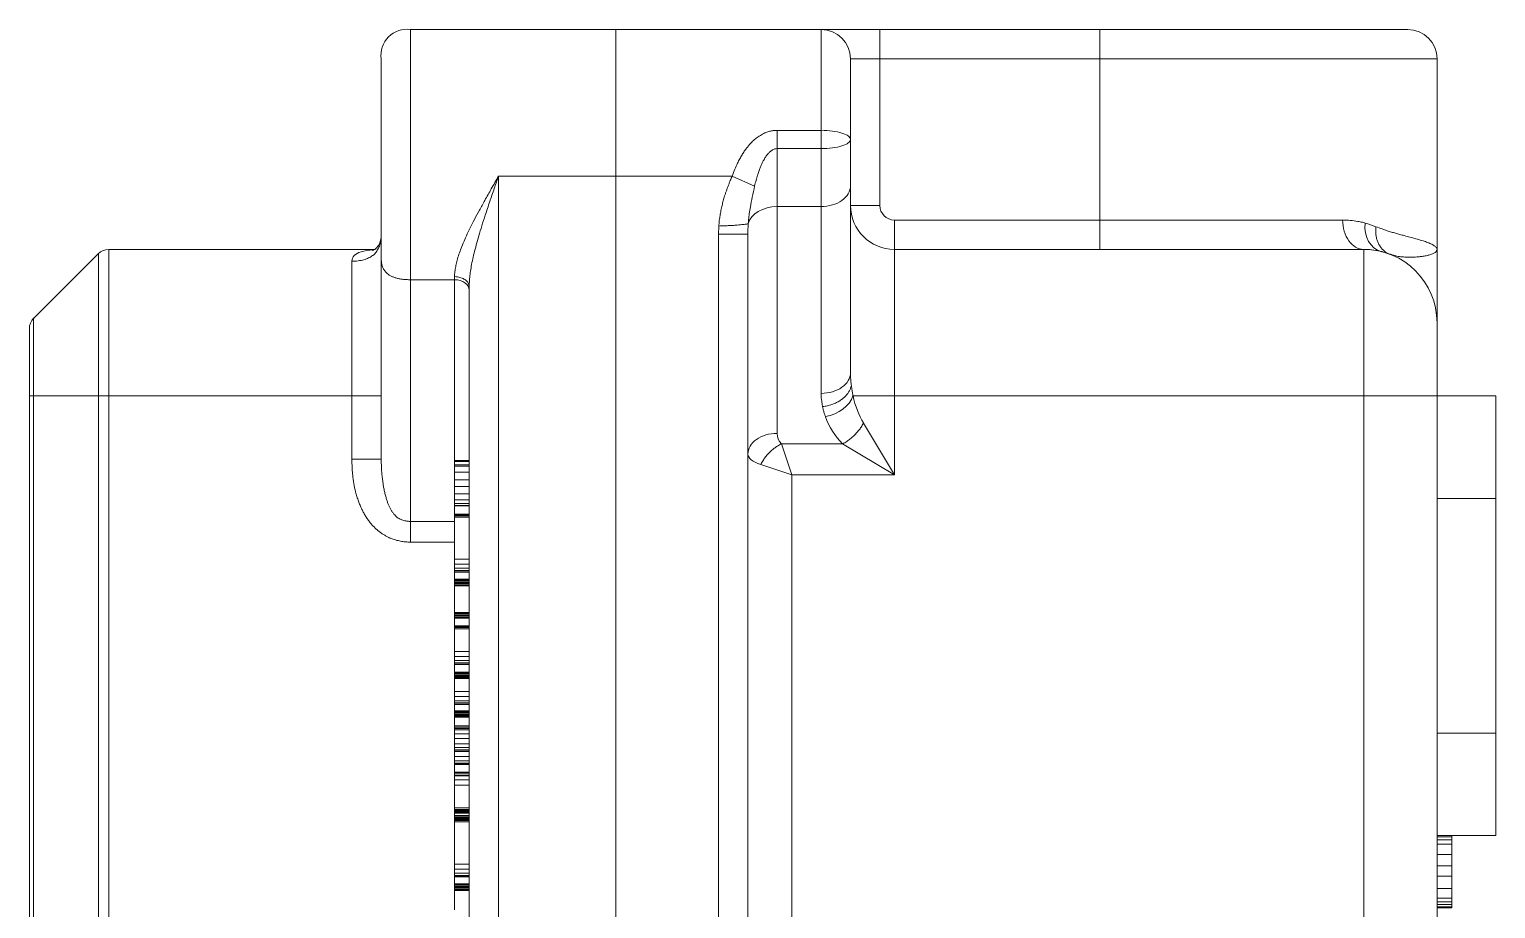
# Model space of a CAD drawing. Header units: millimetres. Extents: x -343 to 390, y -339 to 375.
# Drawn here: x -200.8 to -100.8, y 45 to 105 of the extents above; entities that cross this region are included whole.
import ezdxf

# ---------------------------------------------------------------- set-up
doc = ezdxf.new("R2010")
doc.units = ezdxf.units.MM
doc.linetypes.add('K5LT_THIN', pattern=[0])

# ---------------------------------------------------------------- blocks, each defined once
blk = doc.blocks.new('U9')
at = {"color": 7, "linetype": 'K5LT_THIN', "lineweight": 18}
for p, q in [((-168.78, 105), (-174.78, 105)), ((-174.78, 87.93), (-174.78, 105)), ((-160.78, 105), (-168.78, 105)), ((-160.78, 95), (-160.78, 105)), ((-160.78, 95), (-160.78, 105)), ((-146.78, 105), (-160.78, 105)), ((-146.78, 105), (-146.78, 98.12)), ((-142.78, 105), (-146.78, 105)), ((-142.78, 105), (-142.78, 103)), ((-142.78, 105), (-127.78, 105)), ((-127.78, 105), (-106.78, 105)), ((-127.78, 103), (-127.78, 105)), ((-176.78, 89.34), (-176.78, 103)), ((-176.78, 100.66), (-176.78, 103)), ((-142.78, 103), (-144.78, 103)), ((-144.78, 103), (-144.78, 97.5)), ((-142.78, 103), (-142.78, 93)), ((-142.78, 103), (-127.78, 103)), ((-127.78, 92), (-127.78, 103)), ((-127.78, 103), (-104.78, 103)), ((-104.78, 90), (-104.78, 103)), ((-176.78, 99.4), (-176.78, 90.6)), ((-146.78, 98.12), (-149.78, 98.12)), ((-149.78, 98.12), (-149.78, 96.88)), ((-146.78, 96.88), (-146.78, 98.12)), ((-144.78, 97.5), (-144.78, 98)), ((-144.78, 98), (-144.78, 97.5)), ((-144.78, 94.34), (-144.78, 97.5)), ((-149.78, 92.93), (-149.78, 96.88)), ((-146.78, 96.88), (-149.78, 96.88)), ((-146.78, 92.93), (-146.78, 96.88)), ((-160.78, 95), (-168.78, 95)), ((-168.78, 95), (-168.78, 36)), ((-160.78, -95), (-160.78, 95)), ((-160.78, -95), (-160.78, 95)), ((-152.85, 95), (-160.78, 95)), ((-152.85, 95), (-151.32, 94.32)), ((-144.78, 81.59), (-144.78, 94.34)), ((-144.78, 93), (-142.78, 93)), ((-149.78, 92.93), (-146.78, 92.93)), ((-149.78, 77.44), (-149.78, 92.93)), ((-146.78, 80.17), (-146.78, 92.93)), ((-141.78, 92), (-141.78, 90)), ((-141.78, 92), (-127.78, 92)), ((-127.78, 92), (-111.22, 92)), ((-127.78, 90), (-127.78, 92)), ((-176.78, 91.03), (-176.78, 91.03)), ((-176.78, 91.03), (-176.78, 91.03)), ((-153.78, 91.03), (-153.76, 91.59)), ((-153.78, 38.94), (-153.78, 91.03)), ((-153.78, 91.03), (-151.78, 91.03)), ((-151.78, 38.94), (-151.78, 91.03)), ((-195.37, 90), (-195.37, 80)), ((-177.23, 90), (-195.37, 90)), ((-141.78, 90), (-109.78, 90)), ((-141.78, 80), (-141.78, 90)), ((-109.78, 90), (-109.78, 80)), ((-104.78, 85), (-104.78, 90)), ((-104.78, 90), (-104.78, 90)), ((-200.49, 85.29), (-196.07, 89.71)), ((-196.07, 89.71), (-196.07, 80)), ((-178.78, 80), (-178.78, 89.19)), ((-176.78, 75.69), (-176.78, 89.34)), ((-171.78, 87.93), (-171.78, 88.14)), ((-171.78, 87.93), (-174.78, 87.93)), ((-174.78, 71.44), (-174.78, 87.93)), ((-171.78, 75.59), (-171.78, 87.93)), ((-170.78, 87.45), (-170.78, 37.55)), ((-200.49, 85.29), (-200.49, 80)), ((-104.78, 85), (-104.78, 80)), ((-200.78, 84.59), (-200.78, 80)), ((-200.78, -80), (-200.78, 80)), ((-200.78, 80), (-200.49, 80)), ((-200.49, 80), (-196.07, 80)), ((-200.49, -80), (-200.49, 80)), ((-195.37, 80), (-196.07, 80)), ((-196.07, -80), (-196.07, 80)), ((-178.78, 80), (-195.37, 80)), ((-195.37, -80), (-195.37, 80)), ((-176.78, 80), (-178.78, 80)), ((-178.78, 75.69), (-178.78, 80)), ((-144.61, 80), (-141.78, 80)), ((-141.78, 80), (-109.78, 80)), ((-141.78, 80), (-141.78, 74.62)), ((-104.78, 80), (-109.78, 80)), ((-109.78, -80), (-109.78, 80)), ((-104.78, 80), (-100.78, 80)), ((-104.78, 80), (-104.78, 73)), ((-100.78, 80), (-100.78, 73)), ((-143.9, 78.15), (-141.78, 74.62)), ((-149.49, 76.74), (-145.32, 76.74)), ((-149.49, 76.74), (-148.78, 74.62)), ((-145.32, 76.74), (-141.78, 74.62)), ((-178.78, 75.69), (-176.78, 75.69)), ((-170.78, 75.59), (-171.78, 75.59)), ((-171.78, 75.52), (-171.78, 75.59)), ((-170.78, 75.52), (-171.78, 75.52)), ((-171.78, 75.29), (-171.78, 75.52)), ((-170.78, 75.29), (-171.78, 75.29)), ((-171.78, 75.21), (-171.78, 75.29)), ((-170.78, 75.21), (-171.78, 75.21)), ((-171.78, 74.79), (-171.78, 75.21)), ((-150.9, 75.32), (-148.78, 74.62)), ((-170.78, 74.79), (-171.78, 74.79)), ((-171.78, 74.27), (-171.78, 74.79)), ((-171.78, 73.83), (-171.78, 74.27)), ((-170.78, 74.27), (-171.78, 74.27)), ((-148.78, 74.62), (-141.78, 74.62)), ((-148.78, 43), (-148.78, 74.62)), ((-171.78, 73.32), (-171.78, 73.83)), ((-170.78, 73.83), (-171.78, 73.83)), ((-170.78, 73.32), (-171.78, 73.32)), ((-171.78, 72.9), (-171.78, 73.32)), ((-104.78, 73), (-100.78, 73)), ((-104.78, 73), (-104.78, 57)), ((-100.78, 73), (-100.78, 57)), ((-170.78, 72.9), (-171.78, 72.9)), ((-171.78, 72.65), (-171.78, 72.9)), ((-170.78, 72.65), (-171.78, 72.65)), ((-171.78, 72.53), (-171.78, 72.65)), ((-171.78, 72.51), (-171.78, 72.53)), ((-170.78, 72.53), (-171.78, 72.53)), ((-171.78, 72.51), (-171.78, 72.51)), ((-170.78, 72.51), (-171.78, 72.51)), ((-170.78, 72.51), (-171.78, 72.51)), ((-171.78, 71.94), (-171.78, 72.51)), ((-171.78, 71.44), (-174.78, 71.44)), ((-174.78, 70.03), (-174.78, 71.44)), ((-171.78, 71.93), (-171.78, 71.94)), ((-170.78, 71.94), (-171.78, 71.94)), ((-170.78, 71.93), (-171.78, 71.93)), ((-171.78, 71.91), (-171.78, 71.93)), ((-171.78, 71.89), (-171.78, 71.91)), ((-170.78, 71.91), (-171.78, 71.91)), ((-170.78, 71.89), (-171.78, 71.89)), ((-171.78, 71.83), (-171.78, 71.89)), ((-170.78, 71.83), (-171.78, 71.83)), ((-171.78, 71.72), (-171.78, 71.83)), ((-171.78, 68.86), (-171.78, 71.72)), ((-170.78, 71.72), (-171.78, 71.72)), ((-171.78, 70.03), (-174.78, 70.03)), ((-170.78, 68.86), (-171.78, 68.86)), ((-171.78, 68.52), (-171.78, 68.86)), ((-170.78, 68.52), (-171.78, 68.52)), ((-171.78, 68.24), (-171.78, 68.52)), ((-170.78, 68.24), (-171.78, 68.24)), ((-171.78, 68.08), (-171.78, 68.24)), ((-170.78, 68.08), (-171.78, 68.08)), ((-171.78, 68), (-171.78, 68.08)), ((-171.78, 67.98), (-171.78, 68)), ((-170.78, 68), (-171.78, 68)), ((-171.78, 67.98), (-171.78, 67.98)), ((-170.78, 67.98), (-171.78, 67.98)), ((-170.78, 67.98), (-171.78, 67.98)), ((-171.78, 67.49), (-171.78, 67.98)), ((-171.78, 67.48), (-171.78, 67.49)), ((-170.78, 67.49), (-171.78, 67.49)), ((-170.78, 67.48), (-171.78, 67.48)), ((-171.78, 67.43), (-171.78, 67.48)), ((-170.78, 67.43), (-171.78, 67.43)), ((-171.78, 67.35), (-171.78, 67.43)), ((-171.78, 67.27), (-171.78, 67.35)), ((-170.78, 67.35), (-171.78, 67.35)), ((-170.78, 67.27), (-171.78, 67.27)), ((-171.78, 67.2), (-171.78, 67.27)), ((-171.78, 67.12), (-171.78, 67.2)), ((-170.78, 67.2), (-171.78, 67.2)), ((-171.78, 67.06), (-171.78, 67.12)), ((-170.78, 67.12), (-171.78, 67.12)), ((-170.78, 67.06), (-171.78, 67.06)), ((-171.78, 67.05), (-171.78, 67.06)), ((-171.78, 65.23), (-171.78, 67.05)), ((-170.78, 67.05), (-171.78, 67.05)), ((-170.78, 65.23), (-171.78, 65.23)), ((-171.78, 65.15), (-171.78, 65.23)), ((-170.78, 65.15), (-171.78, 65.15)), ((-171.78, 65.07), (-171.78, 65.15)), ((-171.78, 64.99), (-171.78, 65.07)), ((-170.78, 65.07), (-171.78, 65.07)), ((-170.78, 64.99), (-171.78, 64.99)), ((-171.78, 64.91), (-171.78, 64.99)), ((-170.78, 64.91), (-171.78, 64.91)), ((-171.78, 64.86), (-171.78, 64.91)), ((-171.78, 64.84), (-171.78, 64.86)), ((-170.78, 64.86), (-171.78, 64.86)), ((-170.78, 64.84), (-171.78, 64.84)), ((-170.78, 64.84), (-171.78, 64.84)), ((-171.78, 64.84), (-171.78, 64.84)), ((-171.78, 64.32), (-171.78, 64.84)), ((-171.78, 64.31), (-171.78, 64.32)), ((-170.78, 64.32), (-171.78, 64.32)), ((-171.78, 64.29), (-171.78, 64.31)), ((-170.78, 64.31), (-171.78, 64.31)), ((-171.78, 64.27), (-171.78, 64.29)), ((-170.78, 64.29), (-171.78, 64.29)), ((-171.78, 64.21), (-171.78, 64.27)), ((-170.78, 64.27), (-171.78, 64.27)), ((-171.78, 64.1), (-171.78, 64.21)), ((-170.78, 64.21), (-171.78, 64.21)), ((-170.78, 64.1), (-171.78, 64.1)), ((-171.78, 62.56), (-171.78, 64.1)), ((-170.78, 62.56), (-171.78, 62.56)), ((-171.78, 62.22), (-171.78, 62.56)), ((-170.78, 62.22), (-171.78, 62.22)), ((-171.78, 61.94), (-171.78, 62.22)), ((-171.78, 61.78), (-171.78, 61.94)), ((-170.78, 61.94), (-171.78, 61.94)), ((-171.78, 61.7), (-171.78, 61.78)), ((-170.78, 61.78), (-171.78, 61.78)), ((-170.78, 61.7), (-171.78, 61.7)), ((-171.78, 61.68), (-171.78, 61.7)), ((-171.78, 61.68), (-171.78, 61.68)), ((-170.78, 61.68), (-171.78, 61.68)), ((-170.78, 61.68), (-171.78, 61.68)), ((-171.78, 61.15), (-171.78, 61.68)), ((-170.78, 61.15), (-171.78, 61.15)), ((-171.78, 61.13), (-171.78, 61.15)), ((-170.78, 61.13), (-171.78, 61.13)), ((-171.78, 61.08), (-171.78, 61.13)), ((-170.78, 61.08), (-171.78, 61.08)), ((-171.78, 61.01), (-171.78, 61.08)), ((-171.78, 60.93), (-171.78, 61.01)), ((-170.78, 61.01), (-171.78, 61.01)), ((-170.78, 60.93), (-171.78, 60.93)), ((-171.78, 60.85), (-171.78, 60.93)), ((-171.78, 60.78), (-171.78, 60.85)), ((-170.78, 60.85), (-171.78, 60.85)), ((-170.78, 60.78), (-171.78, 60.78)), ((-171.78, 60.72), (-171.78, 60.78)), ((-170.78, 60.72), (-171.78, 60.72)), ((-171.78, 60.71), (-171.78, 60.72)), ((-170.78, 60.71), (-171.78, 60.71)), ((-171.78, 59.83), (-171.78, 60.71)), ((-171.78, 59.48), (-171.78, 59.83)), ((-170.78, 59.83), (-171.78, 59.83)), ((-170.78, 59.48), (-171.78, 59.48)), ((-171.78, 59.2), (-171.78, 59.48)), ((-171.78, 59.05), (-171.78, 59.2)), ((-170.78, 59.2), (-171.78, 59.2)), ((-170.78, 59.05), (-171.78, 59.05)), ((-171.78, 58.96), (-171.78, 59.05)), ((-170.78, 58.96), (-171.78, 58.96)), ((-171.78, 58.95), (-171.78, 58.96)), ((-170.78, 58.95), (-171.78, 58.95)), ((-170.78, 58.95), (-171.78, 58.95)), ((-171.78, 58.95), (-171.78, 58.95)), ((-171.78, 58.51), (-171.78, 58.95)), ((-170.78, 58.51), (-171.78, 58.51)), ((-171.78, 58.49), (-171.78, 58.51)), ((-171.78, 58.44), (-171.78, 58.49)), ((-170.78, 58.49), (-171.78, 58.49)), ((-170.78, 58.44), (-171.78, 58.44)), ((-171.78, 58.37), (-171.78, 58.44)), ((-170.78, 58.37), (-171.78, 58.37)), ((-171.78, 58.29), (-171.78, 58.37)), ((-171.78, 58.21), (-171.78, 58.29)), ((-170.78, 58.29), (-171.78, 58.29)), ((-171.78, 58.14), (-171.78, 58.21)), ((-170.78, 58.21), (-171.78, 58.21)), ((-171.78, 58.07), (-171.78, 58.14)), ((-170.78, 58.14), (-171.78, 58.14)), ((-171.78, 58.07), (-171.78, 58.07)), ((-170.78, 58.07), (-171.78, 58.07)), ((-170.78, 58.07), (-171.78, 58.07)), ((-171.78, 57.5), (-171.78, 58.07)), ((-170.78, 57.5), (-171.78, 57.5)), ((-171.78, 57.46), (-171.78, 57.5)), ((-170.78, 57.46), (-171.78, 57.46)), ((-171.78, 57.36), (-171.78, 57.46)), ((-170.78, 57.36), (-171.78, 57.36)), ((-171.78, 57.3), (-171.78, 57.36)), ((-170.78, 57.3), (-171.78, 57.3)), ((-171.78, 57.22), (-171.78, 57.3)), ((-171.78, 56.95), (-171.78, 57.22)), ((-170.78, 57.22), (-171.78, 57.22)), ((-104.78, 57), (-104.78, 50)), ((-104.78, 57), (-100.78, 57)), ((-100.78, 57), (-100.78, 50)), ((-171.78, 56.62), (-171.78, 56.95)), ((-170.78, 56.95), (-171.78, 56.95)), ((-170.78, 56.62), (-171.78, 56.62)), ((-171.78, 56.27), (-171.78, 56.62)), ((-171.78, 56.01), (-171.78, 56.27)), ((-170.78, 56.27), (-171.78, 56.27)), ((-171.78, 55.85), (-171.78, 56.01)), ((-170.78, 56.01), (-171.78, 56.01)), ((-171.78, 55.76), (-171.78, 55.85)), ((-170.78, 55.85), (-171.78, 55.85)), ((-170.78, 55.76), (-171.78, 55.76)), ((-171.78, 55.75), (-171.78, 55.76)), ((-170.78, 55.75), (-171.78, 55.75)), ((-171.78, 55.74), (-171.78, 55.75)), ((-170.78, 55.74), (-171.78, 55.74)), ((-171.78, 55.74), (-171.78, 55.74)), ((-170.78, 55.74), (-171.78, 55.74)), ((-171.78, 55.39), (-171.78, 55.74)), ((-170.78, 55.39), (-171.78, 55.39)), ((-171.78, 55.11), (-171.78, 55.39)), ((-170.78, 55.11), (-171.78, 55.11)), ((-171.78, 54.95), (-171.78, 55.11)), ((-171.78, 54.87), (-171.78, 54.95)), ((-170.78, 54.95), (-171.78, 54.95)), ((-170.78, 54.87), (-171.78, 54.87)), ((-171.78, 54.86), (-171.78, 54.87)), ((-170.78, 54.86), (-171.78, 54.86)), ((-171.78, 54.85), (-171.78, 54.86)), ((-170.78, 54.85), (-171.78, 54.85)), ((-171.78, 54.32), (-171.78, 54.85)), ((-170.78, 54.32), (-171.78, 54.32)), ((-171.78, 54.27), (-171.78, 54.32)), ((-171.78, 54.12), (-171.78, 54.27)), ((-170.78, 54.27), (-171.78, 54.27)), ((-171.78, 54.07), (-171.78, 54.12)), ((-170.78, 54.12), (-171.78, 54.12)), ((-171.78, 53.8), (-171.78, 54.07)), ((-170.78, 54.07), (-171.78, 54.07)), ((-170.78, 53.8), (-171.78, 53.8)), ((-171.78, 53.44), (-171.78, 53.8)), ((-171.78, 51.9), (-171.78, 53.44)), ((-170.78, 53.44), (-171.78, 53.44)), ((-170.78, 51.9), (-171.78, 51.9)), ((-171.78, 51.79), (-171.78, 51.9)), ((-171.78, 51.73), (-171.78, 51.79)), ((-170.78, 51.79), (-171.78, 51.79)), ((-171.78, 51.69), (-171.78, 51.73)), ((-170.78, 51.73), (-171.78, 51.73)), ((-170.78, 51.69), (-171.78, 51.69)), ((-171.78, 51.68), (-171.78, 51.69)), ((-170.78, 51.68), (-171.78, 51.68)), ((-171.78, 51.67), (-171.78, 51.68)), ((-171.78, 51.66), (-171.78, 51.67)), ((-170.78, 51.67), (-171.78, 51.67)), ((-170.78, 51.66), (-171.78, 51.66)), ((-171.78, 51.64), (-171.78, 51.66)), ((-170.78, 51.64), (-171.78, 51.64)), ((-171.78, 51.6), (-171.78, 51.64)), ((-170.78, 51.6), (-171.78, 51.6)), ((-171.78, 51.52), (-171.78, 51.6)), ((-170.78, 51.52), (-171.78, 51.52)), ((-171.78, 51.38), (-171.78, 51.52)), ((-170.78, 51.38), (-171.78, 51.38)), ((-171.78, 51.29), (-171.78, 51.38)), ((-171.78, 51.24), (-171.78, 51.29)), ((-170.78, 51.29), (-171.78, 51.29)), ((-170.78, 51.24), (-171.78, 51.24)), ((-171.78, 51.22), (-171.78, 51.24)), ((-170.78, 51.22), (-171.78, 51.22)), ((-171.78, 51.15), (-171.78, 51.22)), ((-171.78, 51.14), (-171.78, 51.15)), ((-170.78, 51.15), (-171.78, 51.15)), ((-171.78, 51.11), (-171.78, 51.14)), ((-170.78, 51.14), (-171.78, 51.14)), ((-171.78, 51.1), (-171.78, 51.11)), ((-170.78, 51.11), (-171.78, 51.11)), ((-171.78, 51.04), (-171.78, 51.1)), ((-170.78, 51.1), (-171.78, 51.1)), ((-170.78, 51.04), (-171.78, 51.04)), ((-171.78, 50.93), (-171.78, 51.04)), ((-170.78, 50.93), (-171.78, 50.93)), ((-171.78, 48.06), (-171.78, 50.93)), ((-104.78, 50), (-100.78, 50)), ((-104.78, -80), (-104.78, 50)), ((-103.78, 50), (-103.78, 49.91)), ((-104.78, 49.91), (-103.78, 49.91)), ((-104.78, 49.72), (-103.78, 49.72)), ((-104.78, 49.41), (-103.78, 49.41)), ((-103.78, 49.91), (-103.78, 49.72)), ((-103.78, 49.72), (-103.78, 49.41)), ((-103.78, 49.41), (-103.78, 48.72)), ((-170.78, 48.06), (-171.78, 48.06)), ((-171.78, 47.72), (-171.78, 48.06)), ((-104.78, 48.72), (-103.78, 48.72)), ((-103.78, 48.72), (-103.78, 47.93)), ((-170.78, 47.72), (-171.78, 47.72)), ((-171.78, 47.44), (-171.78, 47.72)), ((-170.78, 47.44), (-171.78, 47.44)), ((-171.78, 47.28), (-171.78, 47.44)), ((-171.78, 47.2), (-171.78, 47.28)), ((-170.78, 47.28), (-171.78, 47.28)), ((-171.78, 47.19), (-171.78, 47.2)), ((-170.78, 47.2), (-171.78, 47.2)), ((-171.78, 47.18), (-171.78, 47.19)), ((-170.78, 47.19), (-171.78, 47.19)), ((-170.78, 47.18), (-171.78, 47.18)), ((-171.78, 46.7), (-171.78, 47.18)), ((-104.78, 47.93), (-103.78, 47.93)), ((-104.78, 47.24), (-103.78, 47.24)), ((-103.78, 47.93), (-103.78, 47.24)), ((-103.78, 47.24), (-103.78, 46.39)), ((-170.78, 46.7), (-171.78, 46.7)), ((-171.78, 46.69), (-171.78, 46.7)), ((-170.78, 46.69), (-171.78, 46.69)), ((-171.78, 46.64), (-171.78, 46.69)), ((-170.78, 46.64), (-171.78, 46.64)), ((-171.78, 46.56), (-171.78, 46.64)), ((-170.78, 46.56), (-171.78, 46.56)), ((-171.78, 46.48), (-171.78, 46.56)), ((-171.78, 46.41), (-171.78, 46.48)), ((-170.78, 46.48), (-171.78, 46.48)), ((-170.78, 46.41), (-171.78, 46.41)), ((-171.78, 46.33), (-171.78, 46.41)), ((-170.78, 46.33), (-171.78, 46.33)), ((-171.78, 46.27), (-171.78, 46.33)), ((-170.78, 46.27), (-171.78, 46.27)), ((-171.78, 46.26), (-171.78, 46.27)), ((-171.78, 44.94), (-171.78, 46.26)), ((-170.78, 46.26), (-171.78, 46.26)), ((-104.78, 46.39), (-103.78, 46.39)), ((-103.78, 46.39), (-103.78, 45.72)), ((-104.78, 45.72), (-103.78, 45.72)), ((-104.78, 45.47), (-103.78, 45.47)), ((-104.78, 45.3), (-103.78, 45.3)), ((-104.78, 45.14), (-103.78, 45.14)), ((-104.78, 45.08), (-103.78, 45.08)), ((-103.78, 45.72), (-103.78, 45.47)), ((-103.78, 45.47), (-103.78, 45.3)), ((-103.78, 45.3), (-103.78, 45.14)), ((-103.78, 45.14), (-103.78, 45.08))]:
    blk.add_line(p, q, dxfattribs=at)
for centre, radius, start, end in [((-175.03, 103.25), 1.77, 81.8699, 188.1301), ((-175.03, 103.25), 1.77, 81.8699, 188.1301), ((-168.78, 103), 2, 90, 91.7261), ((-146.78, 103), 2, 0, 90), ((-106.78, 103), 2, 0, 90), ((-141.78, 93), 3, 180, 270), ((-141.78, 93), 3, 180, 270), ((-141.78, 93), 1, 180, 270), ((-195.37, 89), 1, 90, 135), ((-109.78, 85), 5, 0, 90), ((-109.78, 85), 5, 77.314, 90), ((-109.78, 85), 5, 69.2986, 76.2769), ((-105.94, 90), 1.16, 359.9747, 0.0301), ((-199.78, 84.59), 1, 135, 180), ((-141.78, 80.27), 5, 199.7099, 225), ((-148.78, 77.44), 1, 180, 225)]:
    blk.add_arc(centre, radius, start, end, dxfattribs=at)
for centre, major_axis, ratio, start_param, end_param in [((-146.78, 97.5), (2, 0), 0.3125, 0, 1.5708), ((-146.78, 97.5), (2, 0), 0.3125, 4.71239, 6.28319), ((-146.78, 94.34), (2, 0), 0.70711, 4.71239, 6.28319), ((-149.78, 91.51), (-2, 0), 0.70711, 4.71239, 6.11105), ((-109.78, 92), (0, -2), 0.72, 4.71239, 6.28319), ((-108.12, 91.8), (-0.47, -1.94), 0.77763, 4.90005, 6.28319), ((-171.78, 87.22), (1, 0), 0.70711, 0, 1.5708), ((-146.78, 81.59), (2, 0), 0.70711, 4.71239, 6.28319), ((-146.49, 80), (1.88, 0.67), 0.68546, 4.47159, 5.80159), ((-141.78, 81.69), (0, -5), 0.6, 5.05639, 5.49779), ((-149.78, 76.03), (-2, 0), 0.70711, 4.71239, 6.28319), ((-148.78, 76.03), (-3, 0), 0.33333, 0, 0.7854)]:
    blk.add_ellipse(centre, major_axis=major_axis, ratio=ratio, start_param=start_param, end_param=end_param, dxfattribs=at)
for points, knots in [([(-168.84, 105), (-168.84, 105), (-168.84, 105), (-168.84, 105), (-168.84, 105), (-168.84, 105), (-168.84, 105), (-168.84, 105), (-168.84, 105), (-168.84, 105), (-168.84, 105), (-168.83, 105), (-168.83, 105), (-168.83, 105), (-168.83, 105), (-168.82, 105), (-168.82, 105), (-168.81, 105), (-168.81, 105), (-168.81, 105), (-168.8, 105), (-168.8, 105), (-168.8, 105), (-168.8, 105), (-168.8, 105), (-168.8, 105), (-168.8, 105), (-168.8, 105), (-168.8, 105), (-168.8, 105), (-168.8, 105), (-168.79, 105), (-168.79, 105), (-168.79, 105), (-168.79, 105), (-168.78, 105), (-168.78, 105), (-168.78, 105)], [233.45708, 233.45708, 233.45708, 233.45708, 235.05054, 235.05054, 275.85917, 275.85917, 288.49765, 288.49765, 313.77462, 313.77462, 347.09127, 347.09127, 390.31692, 390.31692, 476.7682, 476.7682, 637.03218, 637.03218, 694.1775, 694.1775, 751.32282, 751.32282, 757.41664, 757.41664, 763.12787, 763.12787, 771.14012, 771.14012, 787.16462, 787.16462, 812.22802, 812.22802, 867.03119, 867.03119, 921.83436, 921.83436, 953, 953, 953, 953]), ([(-152.85, 95), (-152.79, 95.16), (-152.68, 95.45), (-152.5, 95.85), (-152.34, 96.18), (-152.18, 96.45), (-152.03, 96.69), (-151.87, 96.91), (-151.72, 97.09), (-151.59, 97.24), (-151.46, 97.38), (-151.33, 97.49), (-151.21, 97.59), (-151.07, 97.69), (-150.93, 97.78), (-150.78, 97.87), (-150.63, 97.94), (-150.49, 98), (-150.36, 98.04), (-150.23, 98.08), (-150.11, 98.1), (-150.01, 98.11), (-149.9, 98.12), (-149.82, 98.12), (-149.78, 98.12)], [0, 0, 0, 0, 2.90118, 5.38842, 7.36881, 9.14669, 10.73613, 12.22256, 13.53949, 14.68691, 15.62049, 16.56658, 17.41798, 18.247, 19.14921, 20.04755, 20.92154, 21.63021, 22.30133, 22.93478, 23.47194, 23.97399, 24.42611, 25, 25, 25, 25]), ([(-151.32, 94.32), (-151.29, 94.45), (-151.22, 94.7), (-151.13, 95.03), (-151.03, 95.32), (-150.94, 95.57), (-150.85, 95.79), (-150.75, 95.99), (-150.66, 96.16), (-150.57, 96.31), (-150.48, 96.43), (-150.4, 96.53), (-150.32, 96.62), (-150.23, 96.69), (-150.14, 96.76), (-150.04, 96.82), (-149.94, 96.86), (-149.85, 96.87), (-149.8, 96.88), (-149.78, 96.88)], [0, 0, 0, 0, 2.47978, 4.64617, 6.37358, 7.99118, 9.47358, 10.80458, 12.03627, 13.13953, 14.13552, 14.97214, 15.70627, 16.44458, 17.2135, 18.02939, 18.86913, 19.53751, 20, 20, 20, 20]), ([(-171.78, 88.14), (-171.78, 88.25), (-171.77, 88.48), (-171.71, 88.82), (-171.63, 89.18), (-171.52, 89.57), (-171.37, 89.99), (-171.19, 90.44), (-170.97, 90.94), (-170.72, 91.47), (-170.42, 92.05), (-170.09, 92.68), (-169.7, 93.38), (-169.26, 94.16), (-168.95, 94.71), (-168.78, 95)], [0, 0, 0, 0, 0.87868, 1.74352, 2.58889, 3.53359, 4.52046, 5.58666, 6.71781, 7.96465, 9.2751, 10.72637, 12.25344, 14.04354, 16, 16, 16, 16]), ([(-170.78, 87.45), (-170.78, 87.59), (-170.77, 87.88), (-170.73, 88.31), (-170.66, 88.75), (-170.57, 89.23), (-170.45, 89.75), (-170.3, 90.32), (-170.13, 90.94), (-169.92, 91.62), (-169.67, 92.4), (-169.39, 93.25), (-169.08, 94.14), (-168.88, 94.72), (-168.78, 95)], [0, 0, 0, 0, 0.94231, 1.85392, 2.73218, 3.7142, 4.75348, 5.88225, 7.11258, 8.43833, 9.86706, 11.64222, 13.36558, 15, 15, 15, 15]), ([(-152.85, 95), (-152.89, 94.9), (-152.94, 94.8), (-153.01, 94.62), (-153.04, 94.55), (-153.09, 94.41), (-153.12, 94.34), (-153.17, 94.2), (-153.2, 94.13), (-153.25, 93.99), (-153.27, 93.92), (-153.32, 93.78), (-153.34, 93.71), (-153.4, 93.54), (-153.43, 93.43), (-153.49, 93.22), (-153.51, 93.11), (-153.57, 92.89), (-153.59, 92.77), (-153.64, 92.54), (-153.66, 92.42), (-153.69, 92.21), (-153.71, 92.1), (-153.73, 91.98), (-153.73, 91.96), (-153.74, 91.82), (-153.75, 91.71), (-153.76, 91.59)], [3.96656, 3.96656, 3.96656, 3.96656, 4.46765, 4.46765, 4.8067, 4.8067, 5.14175, 5.14175, 5.47292, 5.47292, 5.80026, 5.80026, 6.11261, 6.11261, 6.59794, 6.59794, 7.07508, 7.07508, 7.58177, 7.58177, 8.08002, 8.08002, 8.51473, 8.51473, 8.60747, 8.60747, 9.07982, 9.07982, 9.07982, 9.07982]), ([(-151.32, 94.32), (-151.37, 94.07), (-151.48, 93.59), (-151.6, 92.96), (-151.68, 92.46), (-151.72, 92.11), (-151.74, 91.89), (-151.75, 91.79), (-151.75, 91.76)], [0, 0, 0, 0, 2.59604, 4.92554, 6.56227, 7.95455, 8.62504, 9, 9, 9, 9]), ([(-111.22, 92), (-111.04, 92), (-110.69, 91.98), (-110.24, 91.92), (-109.91, 91.86), (-109.75, 91.82), (-109.69, 91.8)], [0, 0, 0, 0, 2.29864, 4.59729, 6.15284, 7, 7, 7, 7]), ([(-176.78, 91.03), (-176.78, 90.95), (-176.79, 90.8), (-176.81, 90.59), (-176.85, 90.4), (-176.9, 90.23), (-176.97, 90.08), (-177.05, 89.94), (-177.13, 89.81), (-177.22, 89.71), (-177.32, 89.61), (-177.44, 89.53), (-177.57, 89.45), (-177.72, 89.38), (-177.88, 89.31), (-178.06, 89.26), (-178.26, 89.23), (-178.5, 89.2), (-178.68, 89.19), (-178.78, 89.19)], [0, 0, 0, 0, 1.64082, 3.08407, 4.29445, 5.46954, 6.57236, 7.63169, 8.60557, 9.50825, 10.34518, 11.2456, 12.2124, 13.26388, 14.36086, 15.52297, 16.75364, 18.03893, 20, 20, 20, 20]), ([(-176.78, 91.03), (-176.79, 90.96), (-176.79, 90.89), (-176.8, 90.75), (-176.81, 90.68), (-176.85, 90.54), (-176.87, 90.47), (-176.93, 90.35), (-176.96, 90.29), (-177.04, 90.18), (-177.08, 90.13), (-177.15, 90.06), (-177.19, 90.03), (-177.23, 90), (-177.23, 90), (-177.28, 89.97), (-177.31, 89.95), (-177.36, 89.93), (-177.37, 89.92), (-177.38, 89.92)], [0.01285, 0.01285, 0.01285, 0.01285, 6.18826, 6.18826, 12.14792, 12.14792, 17.81983, 17.81983, 23.25232, 23.25232, 28.49922, 28.49922, 33.20267, 33.20267, 33.67713, 33.67713, 38.94582, 38.94582, 44, 44, 44, 44]), ([(-176.78, 91.03), (-176.79, 90.96), (-176.79, 90.89), (-176.8, 90.75), (-176.81, 90.68), (-176.85, 90.54), (-176.87, 90.47), (-176.93, 90.35), (-176.96, 90.29), (-177.04, 90.18), (-177.08, 90.13), (-177.15, 90.06), (-177.19, 90.03), (-177.23, 90)], [0.01285, 0.01285, 0.01285, 0.01285, 6.18826, 6.18826, 12.14792, 12.14792, 17.81983, 17.81983, 23.25232, 23.25232, 28.49922, 28.49922, 33.20267, 33.20267, 33.20267, 33.20267]), ([(-153.76, 91.59), (-153.65, 91.6), (-153.43, 91.61), (-153.12, 91.62), (-152.86, 91.63), (-152.61, 91.65), (-152.39, 91.67), (-152.19, 91.69), (-152.03, 91.7), (-151.9, 91.72), (-151.8, 91.74), (-151.76, 91.75), (-151.75, 91.76)], [0, 0, 0, 0, 1.5637, 2.93043, 4.14908, 5.40379, 6.69893, 7.97666, 9.24002, 10.48127, 11.73134, 13, 13, 13, 13]), ([(-108.95, 91.55), (-108.96, 91.44), (-108.97, 91.23), (-108.94, 90.94), (-108.89, 90.68), (-108.8, 90.45), (-108.68, 90.23), (-108.54, 90.04), (-108.38, 89.88), (-108.2, 89.76), (-108.08, 89.7), (-108.01, 89.68)], [0, 0, 0, 0, 1.61798, 3.03048, 4.29384, 5.59346, 6.93542, 8.27095, 9.58224, 10.82777, 12, 12, 12, 12]), ([(-108.95, 91.55), (-108.8, 91.49), (-108.54, 91.4), (-108.2, 91.28), (-107.89, 91.18), (-107.61, 91.1), (-107.31, 91.02), (-106.98, 90.93), (-106.61, 90.83), (-106.2, 90.72), (-105.82, 90.61), (-105.47, 90.5), (-105.18, 90.38), (-104.95, 90.25), (-104.81, 90.13), (-104.78, 90.04), (-104.78, 90)], [0, 0, 0, 0, 0.95571, 1.78776, 2.48029, 3.19845, 3.94499, 4.78661, 5.92217, 7.22639, 8.72707, 10.18306, 11.78465, 13.52263, 15.28366, 17, 17, 17, 17]), ([(-108.01, 89.68), (-108, 89.67), (-107.98, 89.67), (-107.95, 89.66), (-107.91, 89.64), (-107.86, 89.63), (-107.78, 89.61), (-107.67, 89.58), (-107.51, 89.54), (-107.34, 89.51), (-107.16, 89.49), (-106.98, 89.48), (-106.79, 89.47), (-106.59, 89.47), (-106.38, 89.47), (-106.15, 89.48), (-105.9, 89.51), (-105.64, 89.54), (-105.38, 89.6), (-105.17, 89.66), (-105.01, 89.73), (-104.91, 89.79), (-104.85, 89.84), (-104.82, 89.88), (-104.8, 89.93), (-104.79, 89.96), (-104.78, 89.98), (-104.78, 89.99), (-104.78, 89.99), (-104.78, 89.99), (-104.78, 90), (-104.78, 90), (-104.78, 90), (-104.78, 90), (-104.78, 90), (-104.78, 90), (-104.78, 90)], [0, 0, 0, 0, 0.19702, 0.39463, 0.59912, 0.86101, 1.34821, 2.10886, 3.14043, 4.33949, 5.5623, 6.86633, 8.17507, 9.66676, 11.24566, 13.09891, 15.2843, 17.94651, 21.11252, 24.34094, 27.25002, 29.62017, 31.48137, 33.07787, 34.18892, 35.99013, 36.42765, 36.57849, 36.68406, 36.77343, 36.83566, 36.87076, 36.89402, 36.91599, 36.94, 37, 37, 37, 37]), ([(-108.6, 89.86), (-108.6, 89.86), (-108.6, 89.86), (-108.6, 89.86), (-108.6, 89.86), (-108.59, 89.86), (-108.59, 89.86), (-108.59, 89.86), (-108.59, 89.86), (-108.59, 89.86), (-108.59, 89.86), (-108.59, 89.86), (-108.59, 89.86), (-108.58, 89.85), (-108.58, 89.85), (-108.57, 89.85), (-108.57, 89.85), (-108.55, 89.85), (-108.54, 89.84), (-108.52, 89.84), (-108.51, 89.84), (-108.48, 89.83), (-108.46, 89.82), (-108.44, 89.82)], [0.0001, 0.0001, 0.0001, 0.0001, 0.005, 0.005, 0.00968, 0.00968, 0.02, 0.02, 0.04, 0.04, 0.08, 0.08, 0.16, 0.16, 0.31999, 0.31999, 0.63998, 0.63998, 1.23998, 1.23998, 1.83998, 1.83998, 3, 3, 3, 3]), ([(-170.78, 87.45), (-170.78, 87.5), (-170.79, 87.58), (-170.85, 87.7), (-170.92, 87.81), (-171.02, 87.9), (-171.14, 87.98), (-171.27, 88.04), (-171.42, 88.09), (-171.59, 88.13), (-171.71, 88.14), (-171.78, 88.14)], [0, 0, 0, 0, 1.55996, 2.92095, 4.13676, 5.38491, 6.6705, 7.93859, 9.21198, 10.4596, 12, 12, 12, 12]), ([(-144.72, 80.71), (-144.73, 80.79), (-144.75, 80.93), (-144.77, 81.14), (-144.78, 81.32), (-144.78, 81.47), (-144.78, 81.56), (-144.78, 81.59)], [0, 0, 0, 0, 2.0333, 3.87297, 5.68971, 7.07264, 8, 8, 8, 8]), ([(-146.69, 79.28), (-146.69, 79.3), (-146.69, 79.31), (-146.71, 79.4), (-146.72, 79.47), (-146.74, 79.62), (-146.75, 79.69), (-146.77, 79.83), (-146.77, 79.9), (-146.78, 80.04), (-146.78, 80.11), (-146.78, 80.17)], [-0.13003, -0.13003, -0.13003, -0.13003, 0, 0, 0.51203, 0.51203, 1.02013, 1.02013, 1.51129, 1.51129, 2, 2, 2, 2]), ([(-146.69, 79.28), (-146.57, 79.29), (-146.36, 79.32), (-146.07, 79.41), (-145.8, 79.51), (-145.56, 79.64), (-145.35, 79.78), (-145.16, 79.94), (-145, 80.12), (-144.88, 80.3), (-144.78, 80.5), (-144.74, 80.64), (-144.72, 80.71)], [0, 0, 0, 0, 1.5315, 2.91846, 4.15395, 5.42008, 6.67003, 7.90833, 9.14521, 10.35888, 11.59856, 13, 13, 13, 13]), ([(-144.72, 80.71), (-144.72, 80.65), (-144.7, 80.54), (-144.68, 80.38), (-144.64, 80.2), (-144.62, 80.08), (-144.61, 80)], [0, 0, 0, 0, 1.81741, 3.41347, 4.78816, 7, 7, 7, 7]), ([(-146.69, 79.28), (-146.68, 79.26), (-146.68, 79.24), (-146.66, 79.15), (-146.64, 79.08), (-146.6, 78.93), (-146.58, 78.85), (-146.53, 78.72), (-146.51, 78.65), (-146.49, 78.59)], [-0.16631, -0.16631, -0.16631, -0.16631, 0, 0, 0.68548, 0.68548, 1.37801, 1.37801, 2, 2, 2, 2]), ([(-145.32, 76.74), (-145.22, 76.78), (-145.05, 76.89), (-144.8, 77.06), (-144.58, 77.25), (-144.39, 77.45), (-144.21, 77.66), (-144.04, 77.89), (-143.95, 78.06), (-143.9, 78.15)], [0, 0, 0, 0, 1.63175, 3.11515, 4.42914, 5.78168, 7.09248, 8.38262, 10, 10, 10, 10]), ([(-150.9, 75.32), (-150.86, 75.42), (-150.75, 75.59), (-150.58, 75.84), (-150.39, 76.06), (-150.19, 76.25), (-149.98, 76.43), (-149.75, 76.6), (-149.58, 76.69), (-149.49, 76.74)], [0, 0, 0, 0, 1.63175, 3.11514, 4.42912, 5.78165, 7.09246, 8.38259, 10, 10, 10, 10]), ([(-178.78, 75.69), (-178.78, 75.65), (-178.78, 75.6), (-178.78, 75.51), (-178.78, 75.47), (-178.78, 75.34), (-178.77, 75.25), (-178.77, 75.07), (-178.76, 74.98), (-178.75, 74.79), (-178.74, 74.69), (-178.71, 74.41), (-178.68, 74.22), (-178.62, 73.84), (-178.58, 73.64), (-178.5, 73.34), (-178.47, 73.24), (-178.41, 73.02), (-178.37, 72.92), (-178.3, 72.72), (-178.27, 72.63), (-178.19, 72.45), (-178.15, 72.35), (-178.06, 72.18), (-178.02, 72.1), (-177.96, 71.98), (-177.93, 71.94), (-177.88, 71.85), (-177.86, 71.81), (-177.81, 71.74), (-177.79, 71.7), (-177.74, 71.63), (-177.72, 71.6), (-177.67, 71.52), (-177.64, 71.49), (-177.59, 71.42), (-177.56, 71.38), (-177.51, 71.32), (-177.48, 71.29), (-177.43, 71.22), (-177.4, 71.19), (-177.35, 71.14), (-177.32, 71.11), (-177.26, 71.05), (-177.24, 71.02), (-177.18, 70.96), (-177.15, 70.94), (-177.1, 70.89), (-177.08, 70.88), (-177.05, 70.85), (-177.04, 70.84), (-177.01, 70.81), (-176.98, 70.79), (-176.92, 70.74), (-176.89, 70.72), (-176.83, 70.67), (-176.8, 70.65), (-176.74, 70.61), (-176.71, 70.59), (-176.65, 70.55), (-176.62, 70.53), (-176.56, 70.5), (-176.53, 70.48), (-176.47, 70.44), (-176.44, 70.43), (-176.38, 70.4), (-176.35, 70.38), (-176.29, 70.35), (-176.26, 70.34), (-176.21, 70.31), (-176.18, 70.3), (-176.11, 70.27), (-176.07, 70.26), (-175.99, 70.23), (-175.95, 70.22), (-175.85, 70.18), (-175.79, 70.16), (-175.66, 70.13), (-175.6, 70.12), (-175.49, 70.09), (-175.43, 70.08), (-175.33, 70.07), (-175.29, 70.06), (-175.18, 70.05), (-175.11, 70.04), (-175, 70.03), (-174.95, 70.03), (-174.89, 70.03), (-174.87, 70.03), (-174.82, 70.03), (-174.8, 70.03), (-174.78, 70.03)], [2.02979, 2.02979, 2.02979, 2.02979, 2.49097, 2.49097, 2.96838, 2.96838, 3.93998, 3.93998, 4.97113, 4.97113, 5.99214, 5.99214, 8.05992, 8.05992, 10.1524, 10.1524, 11.30672, 11.30672, 12.4678, 12.4678, 13.48033, 13.48033, 14.50476, 14.50476, 15.43143, 15.43143, 15.90118, 15.90118, 16.3761, 16.3761, 16.79442, 16.79442, 17.21812, 17.21812, 17.64822, 17.64822, 18.08567, 18.08567, 18.46599, 18.46599, 18.85365, 18.85365, 19.23028, 19.23028, 19.61595, 19.61595, 19.98375, 19.98375, 20.22941, 20.22941, 20.33877, 20.33877, 20.68744, 20.68744, 21.02538, 21.02538, 21.36774, 21.36774, 21.7007, 21.7007, 22.01659, 22.01659, 22.32549, 22.32549, 22.63584, 22.63584, 22.94061, 22.94061, 23.21692, 23.21692, 23.48976, 23.48976, 23.87091, 23.87091, 24.24764, 24.24764, 24.84934, 24.84934, 25.41556, 25.41556, 25.9431, 25.9431, 26.34705, 26.34705, 27.00859, 27.00859, 27.42284, 27.42284, 27.63058, 27.63058, 27.83728, 27.83728, 27.83728, 27.83728]), ([(-176.78, 75.69), (-176.78, 75.59), (-176.78, 75.42), (-176.77, 75.19), (-176.76, 74.98), (-176.75, 74.8), (-176.73, 74.63), (-176.72, 74.46), (-176.69, 74.26), (-176.66, 74.03), (-176.62, 73.77), (-176.56, 73.48), (-176.5, 73.21), (-176.42, 72.95), (-176.35, 72.73), (-176.27, 72.52), (-176.18, 72.34), (-176.09, 72.17), (-175.98, 72.01), (-175.87, 71.88), (-175.75, 71.76), (-175.63, 71.67), (-175.5, 71.6), (-175.37, 71.54), (-175.24, 71.5), (-175.12, 71.47), (-175.03, 71.46), (-174.95, 71.45), (-174.87, 71.44), (-174.82, 71.44), (-174.78, 71.44)], [0, 0, 0, 0, 1.45423, 2.7406, 3.85911, 4.79547, 5.71751, 6.66076, 7.73975, 9.01201, 10.62188, 12.33779, 14.12293, 15.68757, 17.16327, 18.51673, 19.81111, 21.05469, 22.26171, 23.43191, 24.52628, 25.5052, 26.41558, 27.32245, 28.22599, 29.00554, 29.58368, 29.99823, 30.4133, 31, 31, 31, 31])]:
    blk.add_open_spline(points, degree=3, knots=knots, dxfattribs=at)
for points, degree in [([(-151.78, 91.03), (-151.78, 91.11), (-151.78, 91.27), (-151.77, 91.51), (-151.76, 91.68), (-151.75, 91.76)], 3), ([(-109.69, 91.8), (-109.43, 91.73), (-109.18, 91.64), (-108.95, 91.55)], 3), ([(-178.78, 89.19), (-178.77, 89.34), (-178.7, 89.61), (-178.2, 89.86), (-177.63, 89.94), (-177.29, 89.96)], 3), ([(-176.78, 89.34), (-176.78, 87.93), (-174.78, 87.93)], 2)]:
    blk.add_open_spline(points, degree=degree, dxfattribs=at)
blk = doc.blocks.new('U0')
blk.add_blockref('U9', (0, 0))

msp = doc.modelspace()

# ---------------------------------------------------------------- block references
msp.add_blockref('U0', (0, 0))

doc.saveas('drawing.dxf')
